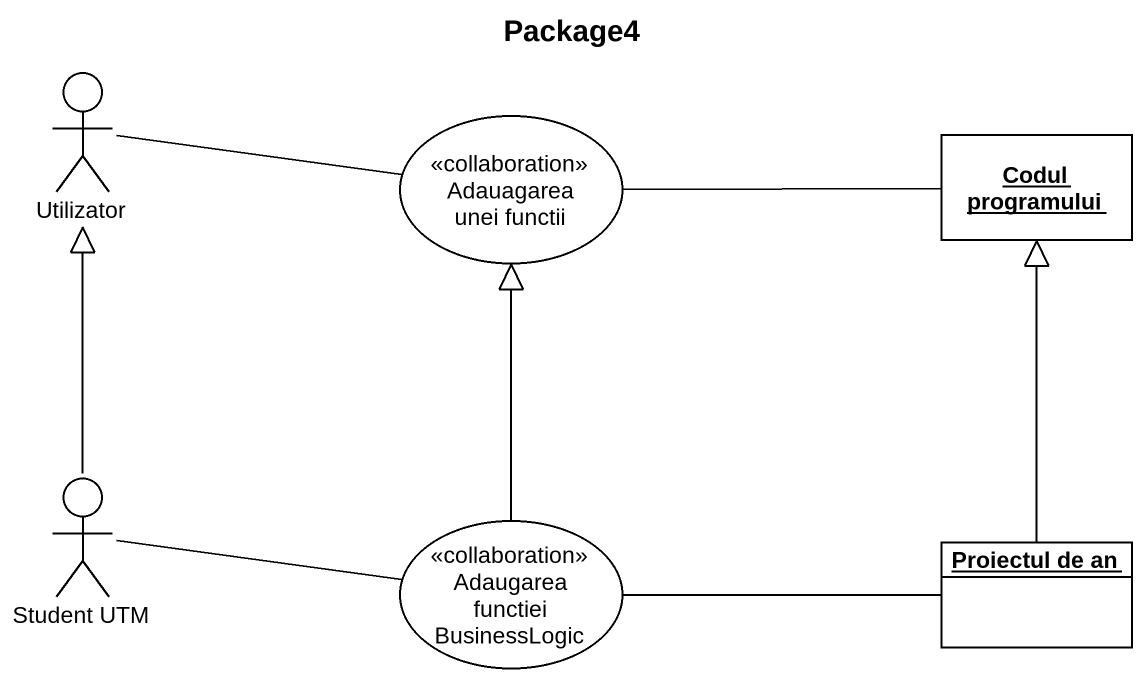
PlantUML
@startuml
title Package4
allowmixing
hide circle
hide empty members
actor Utilizator
usecase "Adauagarea unei functii" as Adauagarea_unei_functii <<collaboration>>
object "Codul programului" as Codul_programului
actor "Student UTM" as Student_UTM
usecase "Adaugarea functiei BusinessLogic" as Adaugarea_functiei <<collaboration>>
object "Proiectul de an" as Proiectul_de_an
Adauagarea_unei_functii -left- Utilizator
Adauagarea_unei_functii -right- Codul_programului
Student_UTM -up-|> Utilizator
Adaugarea_functiei -up-|> Adauagarea_unei_functii
Adaugarea_functiei -left- Student_UTM
Adaugarea_functiei -right- Proiectul_de_an
Proiectul_de_an -up-|> Codul_programului
@enduml
